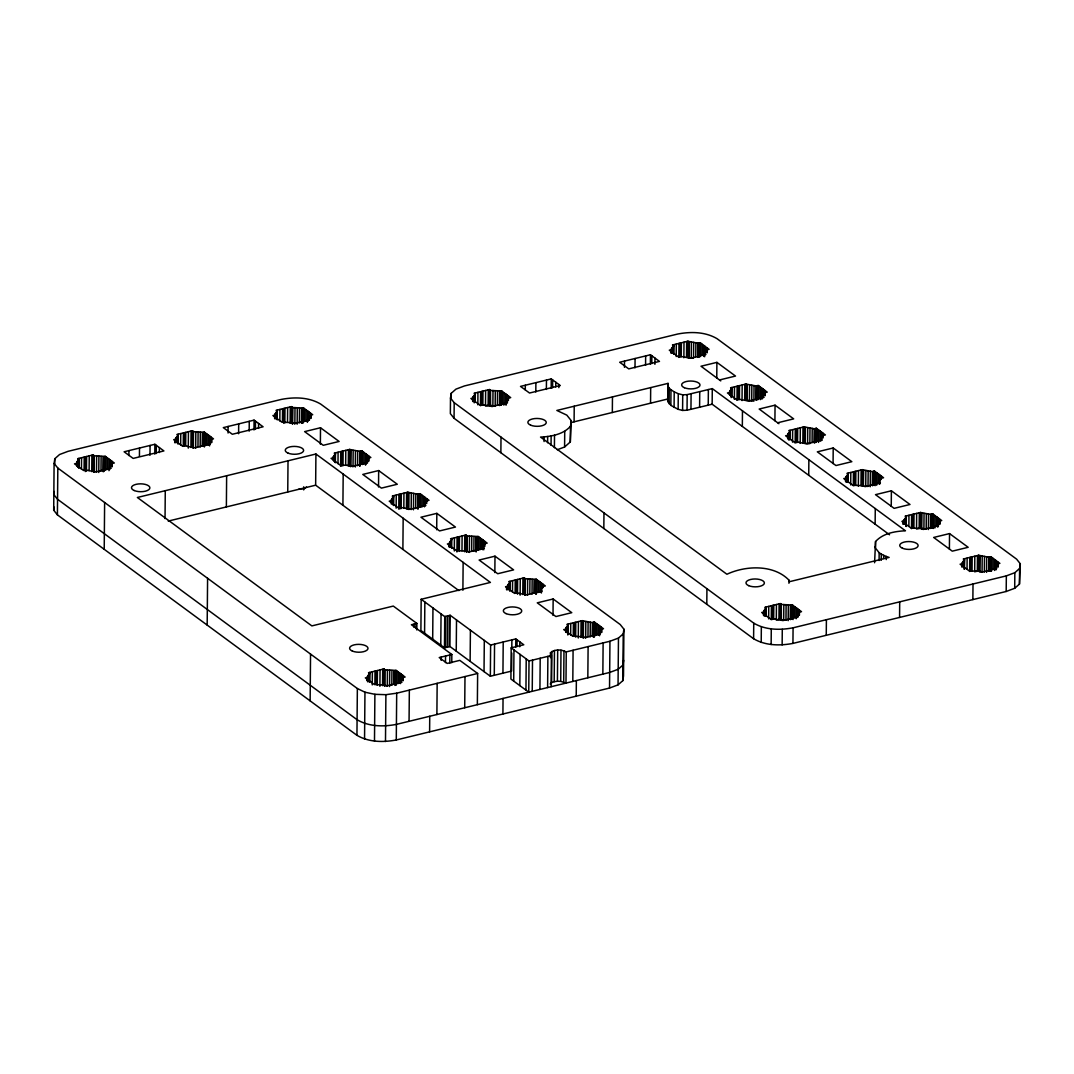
<?xml version="1.0" encoding="UTF-8"?>
<svg xmlns="http://www.w3.org/2000/svg" width="1074" height="1074" viewBox="0 0 1074 1074"><rect width="100%" height="100%" fill="white"/><g stroke="black" fill="none" stroke-linecap="round" stroke-linejoin="round"><path stroke-width="1.5" d="M53.7 510.217L54.103 463.431L54.801 458.732L59.567 454.517L68.078 451.322L281.334 399.407C294.451 396.91 308.896 397.098 320.67 404.066L620.208 624.518L623.913 629.163L623.511 675.949L622.813 680.648L618.047 684.863L609.535 688.058L396.279 739.973C383.163 742.483 368.731 742.282 356.944 735.314L57.405 514.862L53.7 510.217L54.156 507.089M54.761 463.659L54.801 458.732M57.405 514.862L57.821 468.063L54.103 463.431M76.71 465.646L76.737 462.357L78.926 459.551L77.717 458.665L93.089 454.92L94.297 455.806L105.279 456.369L114.3 463.001L112.246 463.498L109.91 467.297L111.119 468.197L95.747 471.929L85.611 469.982L83.544 470.493L74.536 463.847L76.59 463.35L76.737 462.357M77.127 466.304L77.167 461.377M77.852 467.015L77.905 458.799M78.241 467.311L78.321 459.108M78.657 467.62L78.738 459.417M78.832 468.224L78.912 458.37M81.463 469.217L81.557 457.725M84.081 470.224L84.202 457.081M85.276 471.567L85.396 456.799M86.47 471.271L86.605 456.504M89.115 470.627L89.249 455.859M91.746 471.634L91.894 455.215M92.941 471.338L93.089 454.92M93.129 471.473L93.277 455.054M93.545 471.781L93.693 455.363M94.15 472.224L94.109 455.671M96.485 472.305L96.633 455.886M98.768 472.506L98.915 456.088M100.996 471.191L101.117 456.423M103.104 471.647L103.225 456.866M103.413 471.567L103.547 456.786M104.124 471.392L104.259 456.611M104.218 549.297L104.621 502.511M104.849 469.58L104.957 456.45M105.171 469.499L105.279 456.369M105.87 470.023L105.99 456.88M107.44 469.513L107.534 458.021M108.984 470.654L109.092 459.162M109.709 469.539L109.79 459.685M110.421 468.412L110.501 460.209M112.005 466.264L112.045 461.337M112.206 466.787L112.246 463.498M128.893 455.537L128.934 450.61M139.432 456.249L139.499 448.033M149.984 455.309L150.078 445.468M154.79 454.141L154.884 444.287L124.128 451.778L133.149 458.41L163.892 450.932L154.884 444.287M156.213 453.537L156.294 445.334M159.341 452.53L159.382 447.603M165.034 518.594L165.275 490.684M174.726 442.743L174.753 439.454M175.438 442.569L175.465 439.279M175.76 442.488L175.921 438.205L178.109 435.4L176.901 434.514L192.273 430.768L193.481 431.654L204.476 432.218L213.484 438.85L211.43 439.347L209.108 443.159L210.303 444.045L194.931 447.791L184.795 445.844L182.741 446.341L173.72 439.709L175.787 439.199M175.894 441.495L175.921 438.205M176.324 442.152L176.364 437.239M177.035 442.864L177.089 436.299M177.854 443.468L177.922 435.265M178.016 444.072L178.109 434.218M180.647 445.066L180.754 433.574M183.278 446.072L183.386 432.929M184.473 445.777L184.594 432.647M185.681 445.482L185.789 432.352M188.286 448.127L188.433 431.708M190.93 447.482L191.078 431.063M192.139 447.187L192.273 430.768M192.327 447.334L192.461 430.916M192.743 447.63L192.877 431.211M193.159 447.939L193.293 431.52M193.347 448.073L193.481 431.654M195.669 448.153L195.817 431.735M197.978 446.717L198.099 431.936M200.18 447.039L200.314 432.272M202.301 445.858L202.422 432.715M202.624 445.777L202.731 432.634M203.335 445.603L203.442 432.473M204.033 445.428L204.154 432.298M204.342 446.999L204.476 432.218M205.067 445.871L205.174 432.741M206.624 445.374L206.732 433.869M208.195 444.864L208.275 435.01M207.175 625.081L207.591 578.295M208.893 445.388L208.987 435.534M209.605 445.898L209.685 436.057M211.189 442.112L211.229 437.199M211.403 442.636L211.43 439.347M211.726 442.555L211.753 439.279M226.372 506.928L226.641 475.742M228.064 433.023L228.118 426.459M238.603 433.735L238.697 423.881M249.181 431.157L249.262 421.317M253.988 429.989L254.068 420.135L223.325 427.627L232.333 434.258L263.09 426.781L254.068 420.135M255.411 429.385L255.478 421.183M258.539 428.378L258.579 423.465M274.622 418.417L274.649 415.128M274.944 418.336L275.105 414.054L277.307 411.248L276.099 410.362L291.47 406.616L292.678 407.502L303.66 408.066L312.682 414.698L310.614 415.208L308.292 419.008L309.5 419.894L294.128 423.639L292.92 422.74L281.925 422.189L272.917 415.557L274.971 415.047M275.065 418.981L275.105 414.054M275.508 418.014L275.548 413.087M276.233 418.712L276.287 412.148M276.622 419.021L276.703 410.805M277.038 419.316L277.105 411.114M277.213 419.921L277.293 410.067M279.831 420.927L279.938 409.422M282.462 421.921L282.583 408.791M283.657 423.263L283.778 408.496M284.852 422.981L284.986 408.201M287.496 422.337L287.631 407.556M287.751 491.986L288.02 460.8M290.128 423.331L290.262 406.912M291.322 423.035L291.47 406.616M291.51 423.183L291.658 406.764M291.927 423.478L292.074 407.059M292.343 423.787L292.49 407.368M292.531 423.921L292.678 407.502M294.867 424.002L295.001 407.583M297.149 424.203L297.297 407.784M299.377 422.901L299.498 408.12M301.472 423.344L301.606 408.563M301.794 423.263L301.928 408.496M302.506 423.089L302.64 408.321M303.217 422.928L303.338 408.147M303.553 421.196L303.66 408.066M304.251 421.72L304.372 408.59M303.7 489.919L303.727 486.804M305.822 421.223L305.915 409.731M307.365 422.364L307.473 410.872M308.09 421.236L308.171 411.382M308.802 420.109L308.869 411.906M310.386 417.974L310.426 413.047M310.587 418.484L310.614 415.208M310.91 418.404L310.936 415.128M310.144 700.866L310.547 654.079M458.867 590.606L315.649 485.193L315.917 454.007L137.378 497.477L311.863 625.9L393.299 606.072L416.873 623.417L416.806 629.982M320.361 444.166L320.508 427.747L304.64 431.614L323.247 445.307L339.115 441.454L320.508 427.747M333.249 460.142L333.276 456.866L335.464 454.06L334.256 453.174L349.627 449.429L359.763 451.375L361.831 450.879L370.839 457.511L368.785 458.007L366.449 461.807L367.657 462.693L352.285 466.438L351.077 465.552L340.096 465.002L331.074 458.356L333.128 457.86L333.276 456.866M333.665 460.813L333.719 455.886M334.39 461.511L334.444 454.946M334.793 461.82L334.86 453.617M335.209 462.129L335.276 453.926M335.37 462.733L335.45 452.879M338.001 463.726L338.095 452.235M340.619 466.371L340.74 451.59M341.814 466.076L341.948 451.295M343.009 465.78L343.143 451.013M342.915 505.263L343.183 474.064M345.653 465.136L345.788 450.368M348.285 466.143L348.432 449.724M349.493 465.848L349.627 449.429M349.681 465.982L349.815 449.563M350.084 466.291L350.231 449.872M350.513 464.948L350.648 450.181M350.688 466.734L350.836 450.315M353.024 466.814L353.171 450.395M355.306 467.015L355.454 450.597M357.535 465.7L357.669 450.919M356.944 735.314L357.36 688.528L57.821 468.063M359.642 466.156L359.763 451.375M359.965 466.076L360.085 451.295M360.676 464.263L360.797 451.12M361.388 464.089L361.508 450.946M361.71 464.008L361.831 450.879M362.421 464.532L362.529 451.389M363.979 464.022L364.073 452.53M365.522 465.163L365.63 453.671M366.247 464.049L366.328 454.195M364.556 739.006L364.959 692.206L357.36 688.528M366.959 462.921L367.039 454.705M368.543 460.773L368.583 455.846M368.758 461.296L368.785 458.007M367.053 680.755L367.08 677.466M367.375 680.674L367.55 676.392L369.738 673.586L368.53 672.7L383.901 668.954L385.11 669.84L396.091 670.404L405.113 677.036L403.059 677.533L400.723 681.332L401.931 682.232L386.559 685.964L385.351 685.078L374.356 684.527L365.348 677.882L367.402 677.385L367.55 676.392M367.926 681.99L367.979 675.412M368.664 681.05L368.718 674.472M369.053 681.346L369.134 673.143M369.469 681.654L369.55 673.452M369.644 682.259L369.724 672.405M372.248 684.903L372.369 671.76M374.893 684.259L375.014 671.116M374.49 741.114L374.893 694.314L364.959 692.206M376.101 683.963L376.209 670.834M378.531 486.978L378.666 470.56L362.797 474.426L381.404 488.12L397.286 484.253L378.666 470.56M377.283 685.306L377.417 670.538M379.914 686.313L380.062 669.894M382.559 685.668L382.693 669.25M383.754 685.373L383.901 668.954M383.942 685.507L384.089 669.089M384.358 685.816L384.505 669.397M384.962 686.259L384.922 669.706M385.485 741.49L385.902 694.69L396.695 693.186L477.635 673.479L477.353 704.678M387.298 686.34L387.432 669.921M389.58 686.541L389.728 670.122M391.272 503.948L391.433 499.665L393.621 496.873L392.413 495.973L407.798 492.241L417.934 494.188L419.988 493.678L428.996 500.309L426.942 500.82L424.619 504.619L425.828 505.505L410.443 509.251L400.307 507.304L398.253 507.801L389.244 501.169L391.298 500.672L391.433 499.665M391.835 503.625L391.876 498.698M392.547 504.324L392.601 496.121M392.95 504.632L393.017 496.416M391.809 685.225L391.929 670.458M393.366 504.941L393.433 496.725M393.527 505.532L393.621 495.691M393.916 684.031L394.037 670.901M394.239 683.963L394.359 670.82M396.145 508.177L396.266 495.047M394.937 685.427L395.071 670.646M395.648 685.252L395.769 670.485M395.97 685.172L396.091 670.404M396.279 739.973L396.695 693.186M396.682 684.057L396.803 670.914M398.776 509.17L398.91 494.402M398.253 683.547L398.347 672.056M399.971 508.888L400.105 494.107M401.179 508.593L401.3 493.812M399.81 683.051L399.904 673.197M400.521 683.574L400.602 673.72M401.246 680.809L401.314 674.244M402.884 549.405L403.166 518.218M403.824 507.948L403.945 493.167M402.817 680.298L402.857 675.371M403.019 680.822L403.059 677.533M406.442 508.942L406.59 492.523M407.65 508.646L407.798 492.241M407.838 508.794L407.986 492.375M408.254 509.103L408.402 492.684M408.858 509.546L408.805 492.979M409.06 721.298L409.342 690.112M411.181 509.613L411.329 493.194M413.477 509.828L413.611 493.409M414.108 627.364L414.134 624.075M415.692 508.512L415.826 493.731M415.974 628.545L416.014 623.618M417.799 508.955L417.934 494.188M418.122 508.875L418.256 494.107M418.847 507.062L418.954 493.933M419.545 506.888L419.666 493.758M419.867 506.821L419.988 493.678M420.578 507.331L420.686 494.201M315.917 454.007L490.402 582.43L421.169 599.279L420.901 630.478L444.475 647.823L449.925 646.494L490.348 676.244L511.6 671.075L511.761 653.005M422.136 506.834L422.243 495.342M423.706 506.337L423.787 496.483M424.405 506.847L424.498 496.993M425.129 505.72L425.197 497.517M424.579 633.19L424.848 601.99M426.7 503.585L426.754 498.658M429.6 731.864L429.748 716.264M432.688 639.151L432.956 607.951M436.688 529.777L436.836 513.359L420.954 517.225L439.575 530.932L455.443 527.066L436.836 513.359M436.89 714.532L437.158 683.332M440.783 645.112L441.052 613.925M441.172 660.362L441.213 657.087M444.475 647.823L444.743 616.624L421.169 599.279M445.321 647.622L445.589 616.422M445.482 662.591L445.535 656.026M447.2 647.166L447.469 615.966M449.107 546.841L449.133 543.551M450.489 398.051L450.355 413.638L454.06 418.283L753.599 638.735C765.386 645.716 779.818 645.904 792.934 643.407L1006.19 591.479L1014.702 588.284L1019.468 584.081L1020.3 563.783L1016.595 559.138L717.056 338.686C705.269 331.718 690.837 331.517 677.721 334.027L464.465 385.942L455.953 389.137L451.187 393.353L450.489 398.051L454.208 402.683L753.733 623.135C765.52 630.116 779.966 630.304 793.082 627.807L1006.338 575.879L1014.836 572.697L1019.602 568.482L1020.3 563.783M449.429 546.76L449.603 542.477L451.792 539.672L450.583 538.786L465.955 535.04L467.163 535.926L478.145 536.49L487.166 543.122L485.112 543.619L482.776 547.418L483.985 548.317L468.613 552.049L467.405 551.163L456.41 550.613L447.402 543.968L449.456 543.471M449.55 547.404L449.603 542.477M449.066 646.709L449.348 615.509M451.147 398.024L451.187 393.353M449.993 546.424L450.033 541.497M449.791 663.182L449.872 654.979M449.925 646.494L450.194 615.295L444.743 616.624M450.718 547.136L450.771 540.558M451.698 548.344L451.778 538.49M451.765 662.698L451.832 654.496L411.409 624.746L416.873 623.417M454.06 418.283L454.208 402.683M454.315 550.989L454.423 537.846M456.933 551.982L457.068 537.201M456.235 651.139L456.517 619.953M458.155 550.049L458.262 536.919M459.336 551.392L459.471 536.624M461.981 550.747L462.115 535.98M462.894 590.27L463.136 562.36M464.612 551.754L464.76 535.335M465.995 551.593L465.955 535.04M464.706 707.753L464.988 676.553M466.411 551.902L466.559 535.483M466.828 552.211L466.975 535.792M467.029 550.707L467.163 535.926M469.351 552.425L469.499 536.007M470.13 661.369L470.412 630.169M472.627 401.166L472.654 398.051M471.647 550.989L471.781 536.208M473.07 401.649L473.11 396.977L475.299 394.171L474.104 393.285L489.476 389.54L490.684 390.426L501.665 390.99L510.687 397.622L508.62 398.118L506.297 401.918L506.27 405.046M473.513 400.683L473.553 395.997M474.05 399.528L474.077 396.4M474.225 402.857L474.292 395.057M475.044 401.837L475.111 394.037M473.862 551.311L473.983 536.544M475.218 402.347L475.299 392.99M475.957 551.768L476.091 536.987M476.279 551.687L476.413 536.906M477.836 404.831L477.943 392.346M477.004 549.875L477.124 536.731M477.715 549.7L477.823 536.57M478.037 549.62L478.145 536.49M478.736 550.143L478.856 537M480.467 405.744L480.588 391.701M480.306 549.633L480.4 538.141M481.662 405.448L481.783 391.406M482.87 405.153L482.991 391.124M481.864 549.136L481.957 539.282M482.575 549.66L482.656 539.806M483.287 548.532L483.367 540.329M483.77 549.821L483.797 546.532M485.636 390.48L485.488 406.079L489.341 405.14L495.168 406.308L495.302 390.708M484.871 546.384L484.911 541.457M484.025 671.599L484.307 640.399M488.133 405.435L488.267 389.835M489.341 405.14L489.476 389.54M489.529 405.274L489.663 389.674M489.945 405.583L490.08 389.983M490.549 406.026L490.496 390.292M490.348 676.244L490.617 645.058L450.194 615.295M492.872 406.106L493.006 390.506M494.846 572.59L494.993 556.171L479.125 560.037L497.732 573.731L513.6 569.864L494.993 556.171M494.282 675.291L494.55 644.091M497.383 405.073L497.504 391.043M499.491 405.529L499.611 391.486M499.813 405.448L499.934 391.406M500.511 405.274L500.645 391.231M500.873 452.731L501.008 437.131M501.222 405.099L501.343 391.07M501.545 405.019L501.665 390.99M502.27 403.985L502.377 391.5M503.813 405.126L503.921 392.641M502.941 673.183L503.209 641.984M505.371 404.697L505.465 393.782M502.914 714.022L503.048 698.422M506.096 403.663L506.176 394.306M506.807 402.616L506.874 394.816M506.566 589.814L506.592 586.525M508.391 400.642L508.432 395.957M507.277 589.639L507.304 586.364M507.586 589.559L507.76 585.29L509.949 582.484L508.74 581.598L524.112 577.852L525.32 578.738L536.315 579.289L545.323 585.934L543.269 586.431L540.947 590.23L542.142 591.116L526.77 594.862L516.634 592.915L514.58 593.412L505.559 586.78L507.626 586.283L507.76 585.29M508.163 589.237L508.203 584.31M508.875 589.935L508.928 583.37M509.694 590.552L509.761 582.336M509.855 591.156L509.949 581.303M511.184 647.85L510.915 679.05L528.744 692.166L529.012 660.966L511.184 647.85L523.776 644.776L515.815 638.923L490.617 645.058M511.801 648.078L511.882 639.876M512.486 592.15L512.58 580.658M513.694 681.091L513.963 649.904M515.117 593.143L515.225 580.014M515.735 647.125L515.815 638.923M516.312 592.848L516.433 579.718M516.997 646.4L517.064 639.836M517.507 594.204L517.628 579.423M519.749 646.776L519.803 641.849M520.125 595.197L520.272 578.779M519.829 685.601L520.098 654.415M522.769 594.553L522.917 578.134M525.28 389.902L525.32 385.23M523.978 594.271L524.112 577.852M524.166 594.405L524.3 577.987M524.582 594.714L524.716 578.295M524.998 595.009L525.132 578.604M525.186 595.157L525.32 578.738M525.951 690.112L526.22 658.926M527.509 595.224L527.656 578.819M529.818 593.788L529.938 579.02M532.019 594.123L532.154 579.342M532.234 691.307L532.503 660.121M535.805 392.01L535.886 382.653M534.14 592.929L534.248 579.799M534.463 592.848L534.57 579.718M535.174 592.673L535.282 579.544M535.859 594.15L535.993 579.369M536.181 594.07L536.315 579.289M536.906 592.942L537.013 579.812M538.463 592.445L538.571 580.953M540.034 591.949L540.115 582.095M539.927 689.441L540.195 658.241M540.732 592.459L540.813 582.618M541.444 592.982L541.524 583.128M544.075 441.548L544.115 436.876C553.62 435.99 563.837 433.695 570.455 426.338L571.274 420.713L566.83 415.141L556.856 410.443L668.055 383.378L667.679 400.589L670.847 405.381L678.137 409.315L682.594 410.429L687.038 410.228L712.156 404.213L889.567 534.785M543.041 587.559L543.068 584.269M546.371 389.432L546.465 380.075M547.606 442.73L547.673 436.5M547.606 687.575L547.888 656.375M551.177 388.264L551.257 378.907L520.514 386.398L529.522 393.03L560.279 385.539L551.257 378.907M551.056 445.307L551.137 435.95M552.6 387.741L552.667 379.941M550.425 657.65L550.479 652.723C554.654 649.005 561.514 649.421 566.253 651.905L609.951 641.259L618.463 638.077L623.229 633.861L623.913 629.163M551.11 686.716L551.378 655.529L550.479 652.723M550.197 683.923L551.633 682.648L551.902 651.462M554.412 447.71L554.52 435.225M553.016 615.402L553.15 598.983L537.282 602.836L555.902 616.543L571.771 612.677L553.15 598.983M555.728 386.909L555.768 382.223M551.633 682.648L554.184 681.695L554.452 650.508M558.842 387.633L558.869 384.505M554.184 681.695L557.419 681.238L557.688 650.052M566.253 651.905L565.985 683.091L560.722 681.359L560.99 650.159M557.299 449.738L564.588 446.999L564.736 431.399M563.702 681.99L563.971 650.79M565.756 632.371L565.917 628.089L568.106 625.283L566.911 624.397L582.283 620.651L592.418 622.598L594.472 622.101L603.494 628.733L601.427 629.243L599.104 633.042L600.312 633.928L584.941 637.674L583.732 636.775L572.737 636.224L563.729 629.592L565.783 629.082M565.891 631.378L565.917 628.089M566.32 632.049L566.36 627.122M567.032 632.747L567.099 626.182M567.837 635.003L567.918 625.149M568.025 633.955L568.106 624.101M564.588 446.999L570.307 441.938L570.455 426.338M571.274 420.713L570.307 441.938M570.643 634.949L570.75 623.457M574.093 421.813L574.228 406.214M572.804 681.44L573.086 650.24M573.274 635.956L573.395 622.826M574.483 635.66L574.59 622.531M575.664 637.016L575.798 622.235M576.214 696.167L576.362 680.567M578.295 638.01L578.43 621.591M580.94 637.365L581.074 620.947M582.135 637.07L582.283 620.651M582.323 637.218L582.47 620.799M582.739 637.513L582.887 621.094M583.155 637.822L583.303 621.403M583.343 637.956L583.491 621.537M585.679 638.037L585.813 621.618M587.975 636.6L588.109 621.819M587.827 677.775L588.109 646.588M590.19 636.922L590.311 622.155M592.298 635.741L592.418 622.598M592.62 635.66L592.741 622.517M593.318 637.124L593.439 622.356M594.029 636.949L594.15 622.182M594.352 636.882L594.472 622.101M595.063 635.754L595.184 622.625M596.634 635.258L596.728 623.766M598.191 634.747L598.272 624.907M598.889 635.271L598.983 625.417M599.601 635.795L599.681 625.941M601.198 632.009L601.239 627.082M601.4 632.519L601.427 629.243M601.722 632.438L601.749 629.163M603.83 528.515L603.964 512.916M602.85 674.123L603.118 642.923M609.535 688.058L609.951 641.259M612.328 412.51L612.462 396.91M618.047 684.863L618.463 638.077M624.45 367.321L624.504 361.079M622.813 680.648L623.229 633.861M635.003 367.858L635.083 358.501M645.568 365.294L645.649 355.924M650.374 364.113L650.455 354.756L619.698 362.247L628.72 368.879L659.463 361.401L650.455 354.756M650.549 403.206L650.683 387.607M651.797 363.589L651.864 355.803M654.912 364.314L654.965 358.072M667.679 400.589L668.055 383.378M668.082 402.213L667.827 384.989M669.115 403.824L669.263 388.224L668.216 386.613M671.008 352.863L671.035 349.748M670.847 405.381L670.981 389.781L669.263 388.224M671.331 352.796L671.492 348.674L673.68 345.868L672.472 344.982L687.857 341.237L697.993 343.183L700.047 342.687L709.068 349.318L707.001 349.815L704.678 353.628L705.886 354.514L690.501 358.26L680.366 356.299L678.312 356.81L669.303 350.178L671.357 349.668M671.451 353.359L671.492 348.674M671.894 352.379L671.935 347.707M672.619 352.997L672.673 346.768M673.009 353.225L673.076 345.425M673.599 354.044L673.68 344.687M673.613 353.668L673.68 345.868M674.083 407.449L674.23 391.862L670.981 389.781M676.217 356.528L676.325 344.042M678.137 409.315L678.271 393.715L674.23 391.862M678.835 357.441L678.969 343.398M680.043 357.145L680.164 343.116M681.238 356.85L681.372 342.821M682.594 410.429L682.728 394.829L678.271 393.715M683.87 357.776L684.004 342.176M686.648 341.532L686.514 357.132L688.917 357.723L693.536 358.004L693.67 342.405M687.038 410.228L687.172 394.628L712.29 388.613L905.463 530.784C894.79 531.308 883.056 533.308 875.552 541.524L874.585 562.749M687.722 356.837L687.857 341.237M687.91 356.971L688.045 341.384M688.313 357.28L688.461 341.68M688.729 357.588L688.864 341.988M688.917 357.723L689.065 342.123M690.958 409.288L691.092 393.688M691.253 357.803L691.388 342.203M695.764 356.769L695.885 342.74M697.872 357.226L697.993 343.183M698.194 357.145L698.315 343.103M698.892 356.971L699.013 342.942M699.604 356.796L699.724 342.767M699.926 356.729L700.047 342.687M699.604 407.221L699.738 391.621M700.637 355.682L700.745 343.21M702.208 355.266L702.302 344.338M703.752 356.407L703.846 345.479M704.651 356.743L704.557 346.003M705.188 354.326L705.256 346.526M706.773 352.339L706.813 347.667M706.974 352.943L707.001 349.815M708.236 405.153L708.37 389.553M706.799 604.286L706.934 588.7M712.156 404.213L712.29 388.613M716.761 377.967L716.895 362.368L701.013 366.234L720.748 380.908M729.635 394.601L729.662 391.486L731.85 388.681L730.642 387.795L746.014 384.049L756.15 385.996L758.204 385.499L767.225 392.131L765.171 392.628L762.835 396.427L764.044 397.313L748.672 401.058L738.536 399.112L736.469 399.609L727.46 392.977L729.514 392.48L729.662 391.486M730.051 395.192L730.092 390.506M730.776 395.809L730.83 389.567M731.166 397.595L731.246 388.238M731.595 396.333L731.663 388.533M731.756 396.856L731.837 387.499M734.374 399.327L734.482 386.855M737.006 400.253L737.126 386.21M738.2 399.958L738.321 385.915M739.409 399.662L739.53 385.62M742.04 400.575L742.174 384.989M742.335 426.432L742.47 410.832M744.819 384.344L744.671 399.931L753.908 401.139M745.88 399.649L746.014 384.049M746.068 399.783L746.202 384.183M746.484 400.092L746.618 384.492M746.9 400.387L747.034 384.801M747.088 400.535L747.222 384.935M749.41 400.602L749.558 385.016M751.706 400.817L751.84 385.217M753.921 399.582L754.042 385.539M753.599 638.735L753.733 623.135M756.029 400.025L756.15 385.996M756.351 399.958L756.472 385.915M757.063 399.783L757.183 385.741M757.761 399.609L757.882 385.566M758.083 399.528L758.204 385.499M758.808 398.494L758.915 386.009M760.352 399.635L760.459 387.15M761.922 399.206L762.016 388.291M762.634 398.172L762.715 388.815M761.211 642.427L761.345 626.827M763.359 397.125L763.426 389.325M764.93 395.151L764.97 390.466M765.144 395.742L765.171 392.628M763.439 615.201L763.466 612.086M763.762 615.12L763.923 611.012L766.111 608.206L764.916 607.32L780.288 603.575L781.496 604.461L792.478 605.024L801.499 611.656L799.432 612.153L797.109 615.952L798.318 616.838L782.946 620.584L772.797 618.637L770.743 619.148L761.735 612.502L763.789 612.005L763.923 611.012M764.312 616.275L764.366 610.032M765.05 615.335L765.104 609.092M765.44 615.563L765.507 607.763M765.856 615.872L765.923 608.072M766.031 616.382L766.111 607.025M768.648 618.866L768.756 606.38M771.28 619.779L771.401 605.736M771.145 644.534L771.28 628.934M772.475 619.483L772.595 605.441M774.918 420.766L775.052 405.18L759.184 409.033L778.905 423.706M773.669 619.188L773.804 605.159M776.435 604.514L776.301 620.101L780.154 619.174L783.684 620.141L783.819 604.541M778.945 619.47L779.08 603.87M780.154 619.174L780.288 603.575M780.342 619.309L780.476 603.709M780.758 619.617L780.892 604.018M781.348 620.06L781.308 604.326M782.141 644.91L782.288 629.31M785.967 620.342L786.114 604.743M787.658 438.407L787.819 434.285L790.008 431.479L788.799 430.593L804.171 426.848L814.307 428.794L816.374 428.298L825.382 434.93L823.328 435.44L821.006 439.239L822.201 440.125L806.829 443.871L796.693 441.924L794.639 442.421L785.618 435.789L787.685 435.279M787.779 438.971L787.819 434.285M788.222 437.991L788.262 433.319M788.732 438.393L788.772 433.721M788.92 440.179L788.987 432.379M788.182 620.665L788.316 605.078M789.752 439.145L789.82 431.345M789.927 439.669L790.008 430.298M788.934 583.263L788.96 580.135C773.844 564.4 745.826 565.38 726.91 574.254L540.544 437.078L544.115 436.876M790.303 619.564L790.424 605.521M790.625 619.483L790.746 605.441M792.531 442.139L792.652 429.667M791.323 619.309L791.444 605.266M792.035 619.134L792.156 605.105M792.357 619.054L792.478 605.024M792.934 643.407L793.082 627.807M793.055 619.577L793.189 605.535M795.163 443.052L795.284 429.023M794.639 617.59L794.733 606.676M796.371 442.757L796.492 428.727M797.566 442.475L797.687 428.432M796.183 618.731L796.277 607.817M796.908 617.698L796.989 608.34M797.62 616.651L797.687 608.851M800.197 443.387L800.331 427.788M799.204 614.677L799.244 609.992M799.405 615.281L799.432 612.153M802.976 427.143L802.842 442.743L804.641 442.891L804.775 427.291M804.037 442.448L804.171 426.848M804.225 442.595L804.359 426.996M805.191 427.6L805.245 443.334L809.863 443.616L809.997 428.016M805.245 443.334L805.379 427.747M807.581 443.414L807.715 427.814M808.735 475.299L808.87 459.699M812.092 442.394L812.212 428.351M814.186 442.837L814.307 428.794M814.508 442.757L814.629 428.727M815.22 442.582L815.341 428.553M815.931 442.421L816.052 428.378M816.253 442.34L816.374 428.298M816.965 441.293L817.072 428.821M818.522 442.434L818.63 429.962M820.093 440.461L820.174 431.104M820.791 440.971L820.885 431.614M821.516 439.937L821.583 432.137M823.087 437.95L823.127 433.278M826.255 635.284L826.403 619.698M833.075 463.579L833.209 447.979L817.341 451.845L835.961 465.539L851.83 461.686L833.209 447.979M845.493 481.286L845.52 478.172M845.815 481.206L845.976 477.098L848.165 474.292L846.97 473.406L862.341 469.66L872.477 471.607L874.531 471.11L883.553 477.742L881.486 478.239L879.163 482.038L880.371 482.924L865 486.67L863.791 485.784L852.796 485.233L843.788 478.588L845.842 478.091M845.936 481.77L845.976 477.098M846.366 482.36L846.419 476.118M847.104 481.421L847.158 475.178M847.91 481.957L847.977 474.158M848.084 482.468L848.165 473.11M850.702 484.951L850.809 472.466M853.333 485.864L853.454 471.822M854.528 485.569L854.649 471.526M855.736 485.273L855.857 471.244M858.354 486.2L858.488 470.6M861.133 469.956L860.999 485.555L863.214 486.012L863.362 470.412M862.207 485.26L862.341 469.66M862.395 485.394L862.529 469.794M862.811 485.703L862.946 470.103M863.415 486.146L863.55 470.546M865.872 470.627L865.738 486.227L868.02 486.428L868.168 470.828M870.235 486.75L870.37 471.164M872.356 485.649L872.477 471.607M872.679 485.569L872.8 471.526M873.377 485.394L873.511 471.352M874.088 485.22L874.209 471.191M874.411 485.139L874.531 471.11M875.109 485.663L875.243 471.62M875.135 524.166L875.27 508.566M875.498 547.767L875.552 541.524M876.679 485.247L876.787 472.761M878.25 483.26L878.331 473.903M878.962 483.783L879.042 474.426M879.66 484.307L879.74 474.936M879.096 560.521L879.163 552.721L874.719 547.163M881.271 479.205L881.298 476.077M881.204 560.333L881.271 554.09L879.163 552.721M883.62 558.453L883.647 555.339L881.271 554.09M886.251 559.567L886.278 556.439L883.647 555.339M891.245 506.391L891.38 490.791L875.511 494.658L894.118 508.351L909.987 504.485L891.38 490.791M899.569 617.443L899.703 601.843M902.952 524.273L902.979 521.145M903.65 524.099L903.677 520.971M903.972 524.018L904.147 519.897L906.335 517.104L905.127 516.205L920.499 512.473L930.634 514.419L932.702 513.909L941.71 520.554L939.656 521.051L937.32 524.85L938.528 525.736L923.157 529.482L921.948 528.596L910.967 528.032L901.945 521.4L903.999 520.903L904.147 519.897M904.55 523.602L904.59 518.93M905.261 524.233L905.315 517.99M906.067 526.314L906.147 516.956M906.255 526.461L906.322 515.923M908.873 526.193L908.966 515.278M911.49 528.663L911.611 514.634M912.685 528.381L912.819 514.339M913.893 528.086L914.014 514.043M916.659 513.399L916.525 528.999L920.364 528.059L926.191 529.227L926.325 513.641M919.169 528.354L919.304 512.754M920.364 528.059L920.499 512.473M920.552 528.207L920.686 512.607M920.968 528.502L921.103 512.916M921.385 528.811L921.519 513.211M921.573 528.958L921.707 513.359M923.909 529.026L924.043 513.426M928.392 529.563L928.54 513.963M930.514 528.448L930.634 514.419M930.836 528.368L930.957 514.339M931.547 528.207L931.668 514.164M932.245 528.032L932.38 513.99M932.568 527.952L932.702 513.909M933.279 528.475L933.4 514.433M934.836 528.046L934.944 515.574M936.421 526.072L936.501 516.715M937.119 526.582L937.199 517.225M937.83 527.106L937.911 517.749M939.414 523.575L939.455 518.89M939.629 524.166L939.656 521.051M939.951 524.085L939.978 520.971M949.403 549.19L949.537 533.59L933.668 537.456L952.276 551.163L968.157 547.297L949.537 533.59M961.821 566.897L961.848 563.783M962.143 566.83L962.304 562.709L964.492 559.903L963.284 559.017L978.669 555.271L988.805 557.218L990.859 556.721L999.867 563.353L997.813 563.85L995.491 567.663L996.699 568.549L981.314 572.281L980.119 571.395L969.124 570.844L960.116 564.212L962.17 563.702M962.277 565.823L962.304 562.709M962.707 566.414L962.747 561.742M963.418 567.032L963.485 560.803M964.224 569.126L964.492 558.722M964.412 569.26L964.492 559.903M967.043 569.005L967.137 558.077M969.647 571.475L969.768 557.433M970.856 571.18L970.977 557.151M972.051 570.885L972.171 556.856M972.869 599.587L973.017 584.001M974.816 556.211L974.682 571.811L978.521 570.871L982.066 571.838L982.2 556.238M977.327 571.167L977.461 555.567M978.521 570.871L978.669 555.271M978.709 571.006L978.857 555.419M979.126 571.314L979.26 555.714M979.542 571.623L979.676 556.023M979.73 571.757L979.864 556.157M984.348 572.039L984.482 556.439M986.563 572.375L986.697 556.775M988.684 571.261L988.805 557.218M988.993 571.18L989.127 557.138M989.704 571.006L989.825 556.976M990.416 570.831L990.537 556.802M990.738 570.764L990.859 556.721M991.436 571.274L991.557 557.231M993.02 569.301L993.114 558.373M994.564 570.442L994.658 559.514M995.289 569.395L995.37 560.037M995.987 569.918L996.068 560.561M997.585 566.374L997.625 561.702M997.786 566.978L997.813 563.85M998.108 566.897L998.135 563.783M1006.19 591.479L1006.338 575.879M1014.702 588.284L1014.836 572.697M1019.468 584.081L1019.602 568.482M473.11 396.977L472.976 397.971L470.922 398.467L479.93 405.113L481.998 404.603L492.134 406.549L507.505 402.804L506.297 401.918M54.304 491.489L53.834 494.617L57.54 499.262L357.078 719.714C368.865 726.695 383.311 726.883 396.413 724.386L609.683 672.458L618.181 669.263L622.947 665.048L623.645 660.362M306.479 487.019L304.063 488.818L299.163 488.804M719.634 379.928L735.502 376.061L716.895 362.368M570.938 422.579L667.921 398.964M168.229 521.091L315.649 485.193M777.791 422.74L793.659 418.873L775.052 405.18M451.832 654.496L439.239 657.557L447.2 663.423L459.806 660.362L477.635 673.479M529.012 660.966L551.378 655.529M682.728 394.829L687.172 394.628M557.419 681.238L560.722 681.359M374.893 694.314L385.902 694.69M886.278 556.439L889.138 557.419L789.511 581.678L788.96 580.135M287.966 453.08A9.196 3.934 0.5 0 0 303.338 451.389A9.196 3.934 0.5 0 0 291.994 446.529A9.196 3.934 0.5 0 0 287.966 453.08M506.082 613.616A9.196 3.934 0.5 0 0 521.44 611.912A9.196 3.934 0.5 0 0 510.096 607.052A9.196 3.934 0.5 0 0 506.082 613.616M352.339 651.045A9.196 3.934 0.5 0 0 367.697 649.354A9.196 3.934 0.5 0 0 356.353 644.481A9.196 3.934 0.5 0 0 352.339 651.045M134.223 490.523A9.196 3.934 0.5 0 0 149.595 488.818A9.196 3.934 0.5 0 0 138.251 483.958A9.196 3.934 0.5 0 0 134.223 490.523M684.353 387.701A9.196 3.934 0.5 0 0 699.711 386.009A9.196 3.934 0.5 0 0 688.38 381.149A9.196 3.934 0.5 0 0 684.353 387.701M902.469 548.237A9.196 3.934 0.5 0 0 917.827 546.532A9.196 3.934 0.5 0 0 906.483 541.672A9.196 3.934 0.5 0 0 902.469 548.237M748.726 585.666A9.196 3.934 0.5 0 0 764.084 583.961A9.196 3.934 0.5 0 0 752.74 579.101A9.196 3.934 0.5 0 0 748.726 585.666M530.61 425.143A9.196 3.934 0.5 0 0 545.968 423.438A9.196 3.934 0.5 0 0 534.637 418.578A9.196 3.934 0.5 0 0 530.61 425.143"/></g></svg>
